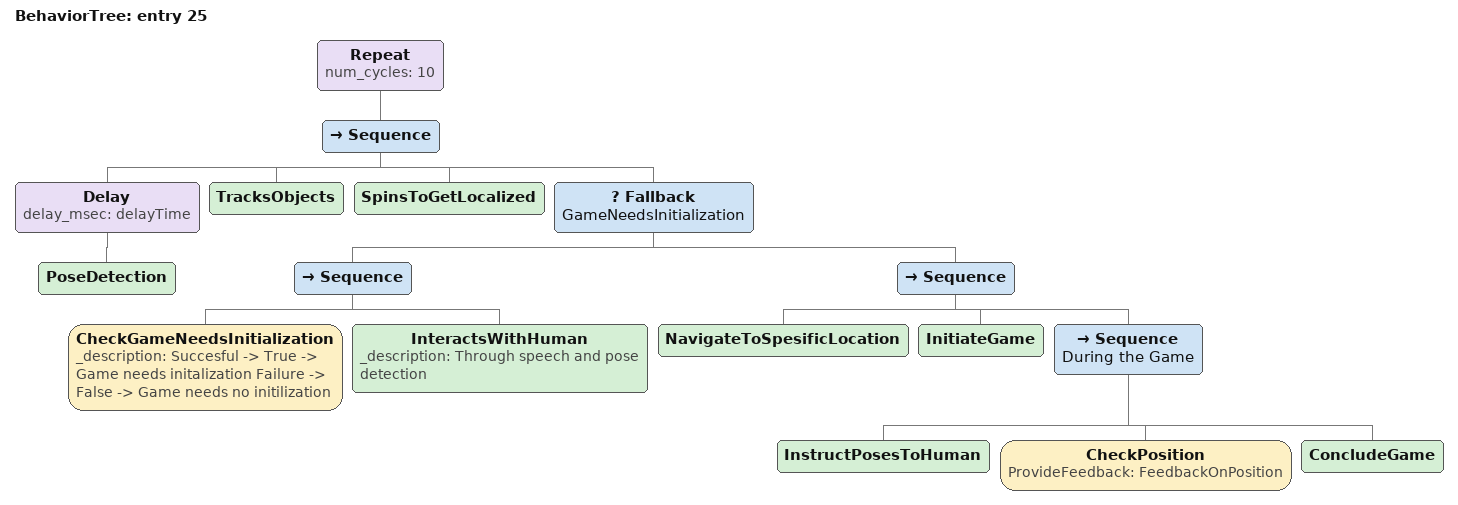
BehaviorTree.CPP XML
<?xml version="1.0" encoding="UTF-8"?>
<root BTCPP_format="4">
  <BehaviorTree ID="entry 25">
    <Repeat num_cycles="10">
      <Sequence>
        <Delay delay_msec="delayTime">
          <PoseDetection/>
        </Delay>
        <TracksObjects/>
        <SpinsToGetLocalized/>
        <Fallback name="GameNeedsInitialization">
          <Sequence>
            <CheckGameNeedsInitialization _description="Succesful -&gt; True -&gt; Game needs initalization&#10;Failure -&gt; False -&gt; Game needs no initilization"/>
            <InteractsWithHuman _description="Through speech and pose detection"/>
          </Sequence>
          <Sequence>
            <NavigateToSpesificLocation/>
            <InitiateGame/>
            <Sequence name="During the Game">
              <InstructPosesToHuman/>
              <CheckPosition ProvideFeedback="FeedbackOnPosition"/>
              <ConcludeGame/>
            </Sequence>
          </Sequence>
        </Fallback>
      </Sequence>
    </Repeat>
  </BehaviorTree>

</root>
